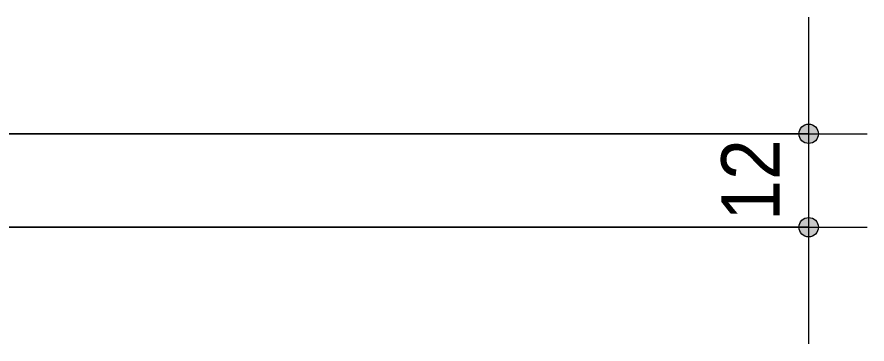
# Model space of a CAD drawing. Extents: x -875 to 3162, y 79010 to 88037.
# Drawn here: x 2596.3 to 2705.6, y 79879 to 79921 of the extents above; entities that cross this region are included whole.
import ezdxf

# ---------------------------------------------------------------- set-up
doc = ezdxf.new("R2010")
doc.units = 0
doc.layers.add('A-ANNO-DIMS', color=7, linetype='Continuous', lineweight=9)
doc.layers.add('A-ANNO-DIMS-50', color=7, linetype='Continuous', lineweight=9)
doc.styles.add('Arial_1', font='arial.ttf', dxfattribs={"width": 0.9, "height": 7.5})
doc.dimstyles.new('PED_1_5mm_ESQ', dxfattribs={"dimscale": 30.48, "dimtxt": 7.651945, "dimasz": 0.328084, "dimexe": 0.246063, "dimexo": 0.246063, "dimgap": 0.049213, "dimtad": 1, "dimdec": 1, "dimrnd": 0.5, "dimdsep": 46, "dimtxsty": 'Arial_1', "dimblk1": 'DOTSMALL', "dimblk2": 'DOTSMALL', "dimsah": 1, "dimcen": 0.09, "dimdle": 0.492126, "dimazin": 0, "dimtfac": 1, "dimtdec": 4, "dimtix": 1, "dimtmove": 0, "dimatfit": 3, "dimfxl": 1, "dimtvp": 1, "dimtolj": 1, "dimtzin": 0, "dimarcsym": 2})

# ---------------------------------------------------------------- blocks, each defined once
blk = doc.blocks.new('DIMBLOCK210-CT A 004 - CORTE D_2 ESCADA TÉRREO A 5PAV')
at = {"layer": 'A-ANNO-DIMS-50', "transparency": 16777216}
h = blk.add_hatch(color=256, dxfattribs=at)
edge = h.paths.add_edge_path(flags=0)
edge.add_arc((2698.14, 79906), 1.25, 0, 360)
h = blk.add_hatch(color=256, dxfattribs=at)
edge = h.paths.add_edge_path(flags=0)
edge.add_arc((2698.14, 79894), 1.25, 0, 360)
for p, q in [((2698.14, 79879), (2698.14, 79921)), ((2490.09, 79906), (2705.64, 79906)), ((2698.14, 79906), (2490.09, 79906)), ((2490.09, 79894), (2705.64, 79894)), ((2698.14, 79894), (2490.09, 79894))]:
    blk.add_line(p, q, dxfattribs=at)
for centre in [(2698.14, 79906), (2698.14, 79894)]:
    blk.add_circle(centre, 1.25, dxfattribs=at)
at = {"layer": 'A-ANNO-DIMS-50', "color": 0, "transparency": 16777216, "insert": (2686.9, 79894.82), "char_height": 7.5, "width": 12.4315, "attachment_point": 1, "rotation": 90, "line_spacing_factor": 0.941778, "style": 'Arial_1'}
blk.add_mtext('12', dxfattribs=at)
blk = doc.blocks.new('_DotSmall')
at = {"color": 0, "linetype": 'ByBlock', "const_width": 0.5}
blk.add_lwpolyline([(-0.0625, 0, 1), (0.0625, 0, 1)], format="xyb", close=True, dxfattribs=at)

msp = doc.modelspace()

# ---------------------------------------------------------------- dimensions: what is measured, and where the dimension line sits
at = {"layer": 'A-ANNO-DIMS'}
dim = msp.add_linear_dim(base=(2698.14, 79906), p1=(2482.59, 79894), p2=(2482.59, 79906), angle=90, dimstyle='PED_1_5mm_ESQ', override={"dimpost": '<>', "dimfxl": 12}, dxfattribs=at)
dim.commit()
dim.dimension.update_dxf_attribs({"geometry": 'DIMBLOCK210-CT A 004 - CORTE D_2 ESCADA TÉRREO A 5PAV', "text_midpoint": (2692.87, 79900)})

doc.saveas('drawing.dxf')
